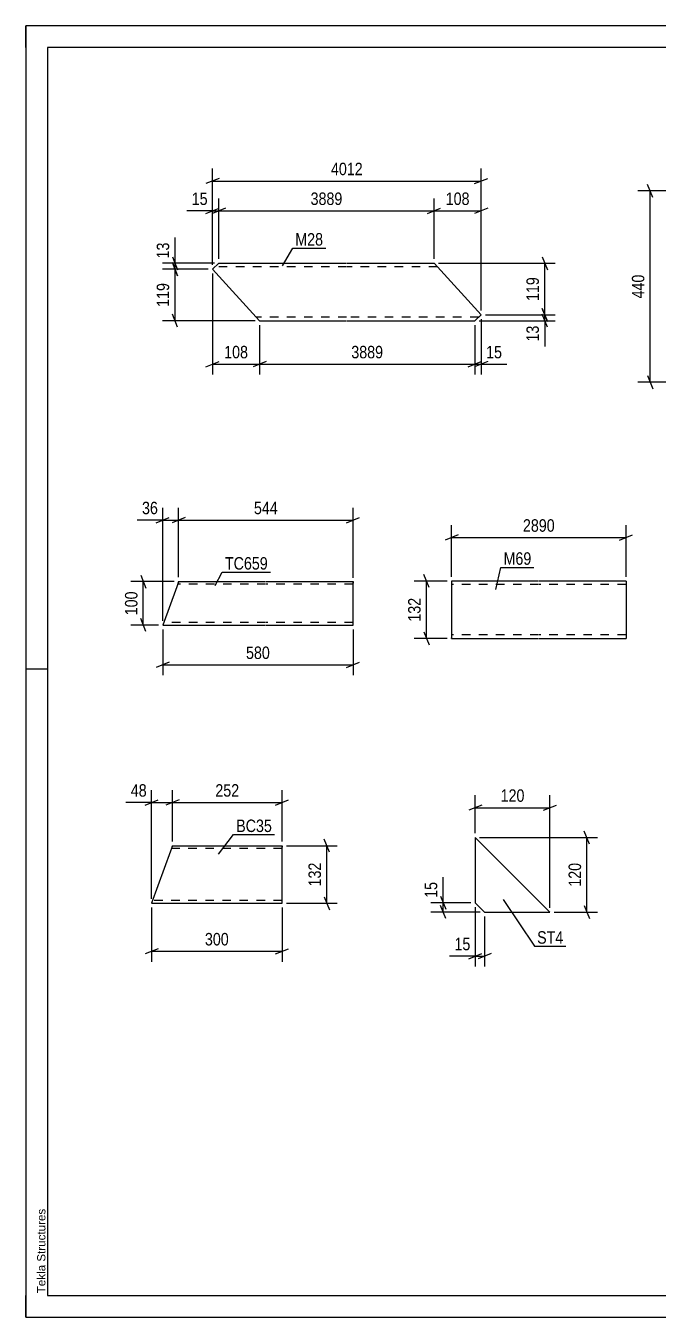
# Model space of a CAD drawing. Header units: millimetres. Extents: x 0 to 420, y 0 to 297.
# Drawn here: x 0 to 145.4, y 0 to 297 of the extents above; entities that cross this region are included whole.
import ezdxf

# ---------------------------------------------------------------- set-up
doc = ezdxf.new("R2010")
doc.units = ezdxf.units.MM
doc.linetypes.add('DXK_LINE_DOT2', pattern=[3.9198, 1.9599, -1.9599])
doc.styles.add('Arial', font='ARIAL.TTF', dxfattribs={"height": 0.2})
doc.styles.add('Arial Narrow', font='ARIALN.TTF', dxfattribs={"height": 0.2})

# ---------------------------------------------------------------- blocks, each defined once
blk = doc.blocks.new('Unknown-389636617-11288 - 22544')
at = {"color": 5, "linetype": 'Continuous'}
for p, q in [((420, 297), (0, 297)), ((0, 297), (0, 0)), ((0, 292), (0, 297)), ((415, 292), (5, 292)), ((5, 292), (5, 5)), ((5, 149), (0, 149)), ((0, 0), (0, 5)), ((5, 5), (415, 5)), ((0, 0), (420, 0))]:
    blk.add_line(p, q, dxfattribs=at)
at = {"color": 174, "linetype": 'Continuous', "style": 'Arial'}
blk.add_text('Tekla Structures', height=1.9102, rotation=90, dxfattribs=at).set_placement((4.5, 5.5))
blk = doc.blocks.new('Part-389636617-16772 - 16771')
at = {"color": 2, "linetype": 'Continuous'}
for p, q in [((33.28, 107.21), (28.91, 95.21)), ((33.72, 108.41), (33.28, 107.21)), ((33.72, 108.41), (58.91, 108.41)), ((58.91, 95.21), (58.91, 108.41)), ((28.91, 95.21), (58.91, 95.21))]:
    blk.add_line(p, q, dxfattribs=at)
at = {"color": 7, "linetype": 'DXK_LINE_DOT2'}
for p, q in [((58.91, 107.81), (33.5, 107.81)), ((33.68, 108.32), (33.59, 108.06)), ((33.72, 108.41), (33.68, 108.32)), ((58.91, 108.41), (58.91, 108.06)), ((58.91, 95.81), (29.13, 95.81))]:
    blk.add_line(p, q, dxfattribs=at)
blk = doc.blocks.new('Part-389636617-16862 - 16861')
at = {"color": 2, "linetype": 'Continuous'}
for p, q in [((34.69, 167.97), (31.49, 159.17)), ((35.13, 169.17), (34.69, 167.97)), ((35.13, 169.17), (55.13, 169.17)), ((55.23, 169.17), (75.23, 169.17)), ((75.23, 159.17), (75.23, 169.17)), ((31.49, 159.17), (55.13, 159.17)), ((55.23, 159.17), (75.23, 159.17))]:
    blk.add_line(p, q, dxfattribs=at)
at = {"color": 7, "linetype": 'DXK_LINE_DOT2'}
for p, q in [((55.13, 168.57), (34.91, 168.57)), ((35.1, 169.08), (35, 168.82)), ((35.13, 169.17), (35.1, 169.08)), ((75.23, 168.57), (55.23, 168.57)), ((75.23, 169.17), (75.23, 168.82)), ((55.13, 159.77), (31.71, 159.77)), ((75.23, 159.77), (55.23, 159.77))]:
    blk.add_line(p, q, dxfattribs=at)
blk = doc.blocks.new('Part-389636617-14825 - 14786')
at = {"color": 2, "linetype": 'Continuous'}
for p, q in [((44.4, 242.38), (42.92, 241.03)), ((42.92, 241.03), (53.76, 229.18)), ((44.4, 242.38), (73.76, 242.38)), ((73.86, 242.38), (93.86, 242.38)), ((93.86, 242.38), (104.69, 230.52)), ((53.76, 229.18), (73.76, 229.18)), ((73.86, 229.18), (103.22, 229.18)), ((104.69, 230.52), (103.22, 229.18))]:
    blk.add_line(p, q, dxfattribs=at)
at = {"color": 7, "linetype": 'DXK_LINE_DOT2'}
for p, q in [((73.76, 241.58), (43.52, 241.58)), ((94.59, 241.58), (73.86, 241.58)), ((73.76, 229.98), (53.02, 229.98)), ((104.09, 229.98), (73.86, 229.98))]:
    blk.add_line(p, q, dxfattribs=at)
blk = doc.blocks.new('Part-389636617-14845 - 14844')
at = {"color": 2, "linetype": 'Continuous'}
for p, q in [((97.89, 169.3), (97.89, 156.1)), ((117.89, 169.3), (97.89, 169.3)), ((137.99, 169.3), (117.99, 169.3)), ((137.99, 169.3), (137.99, 156.1)), ((97.89, 156.1), (117.89, 156.1)), ((117.99, 156.1), (137.99, 156.1))]:
    blk.add_line(p, q, dxfattribs=at)
at = {"color": 7, "linetype": 'DXK_LINE_DOT2'}
for p, q in [((117.89, 168.5), (97.89, 168.5)), ((137.99, 168.5), (117.99, 168.5)), ((117.89, 156.9), (97.89, 156.9)), ((97.89, 156.1), (97.89, 156.22)), ((137.99, 156.9), (117.99, 156.9)), ((137.99, 156.9), (137.99, 156.96))]:
    blk.add_line(p, q, dxfattribs=at)
blk = doc.blocks.new('Part-389636617-14898 - 14897')
at = {"color": 2, "linetype": 'Continuous'}
for p, q in [((103.34, 110.31), (103.34, 95.31)), ((120.48, 93.17), (103.34, 110.31)), ((103.34, 95.31), (105.48, 93.17)), ((105.48, 93.17), (120.48, 93.17))]:
    blk.add_line(p, q, dxfattribs=at)
blk = doc.blocks.new('StraightDimension-389636617-15148 - 14879')
at = {"color": 7, "linetype": 'Continuous'}
for p, q in [((162.64, 259.04), (140.7, 259.04)), ((144.15, 257.54), (142.95, 260.54)), ((143.55, 215.04), (143.55, 259.04)), ((162.64, 215.04), (140.7, 215.04)), ((142.95, 216.54), (144.15, 213.54))]:
    blk.add_line(p, q, dxfattribs=at)
at = {"color": 0}
blk.add_wipeout([(142.8, 240.38), (138.6, 240.38), (138.6, 233.7), (142.8, 233.7)], dxfattribs=at)
at = {"color": 3, "style": 'Arial Narrow'}
blk.add_text('440', height=2.863, rotation=90.0002, dxfattribs=at).set_placement((142.2, 234.3))
blk = doc.blocks.new('StraightDimension-389636617-16825 - 16771')
at = {"color": 7, "linetype": 'Continuous'}
for p, q in [((35.22, 118.97), (32.22, 117.77)), ((33.72, 109.41), (33.72, 121.22)), ((57.41, 117.77), (60.41, 118.97)), ((58.91, 109.41), (58.91, 121.22)), ((33.72, 118.37), (58.91, 118.37))]:
    blk.add_line(p, q, dxfattribs=at)
at = {"color": 0}
blk.add_wipeout([(49.66, 119.12), (49.66, 123.32), (42.97, 123.32), (42.97, 119.12)], dxfattribs=at)
at = {"color": 3, "style": 'Arial Narrow'}
blk.add_text('252', height=2.863, dxfattribs=at).set_placement((43.57, 119.72))
blk = doc.blocks.new('StraightDimension-389636617-16826 - 16771')
at = {"color": 7, "linetype": 'Continuous'}
for p, q in [((27.41, 117.77), (30.41, 118.97)), ((28.91, 96.21), (28.91, 121.22)), ((35.22, 118.97), (32.22, 117.77)), ((33.72, 109.41), (33.72, 121.22)), ((28.91, 118.37), (33.72, 118.37))]:
    blk.add_line(p, q, dxfattribs=at)
at = {"color": 0}
blk.add_wipeout([(28.39, 119.12), (28.39, 123.32), (23.53, 123.32), (23.53, 119.12)], dxfattribs=at)
at = {"color": 7, "linetype": 'Continuous'}
blk.add_line((28.91, 118.37), (23.01, 118.37), dxfattribs=at)
blk.add_line((28.91, 118.37), (23.01, 118.37), dxfattribs=at)
at = {"color": 3, "style": 'Arial Narrow'}
blk.add_text('48', height=2.863, dxfattribs=at).set_placement((24.13, 119.72))
blk = doc.blocks.new('StraightDimension-389636617-17086 - 16771')
at = {"color": 7, "linetype": 'Continuous'}
for p, q in [((69.79, 106.91), (68.59, 109.91)), ((59.91, 108.41), (71.59, 108.41)), ((69.19, 95.21), (69.19, 108.41)), ((59.91, 95.21), (71.59, 95.21)), ((68.59, 96.71), (69.79, 93.71))]:
    blk.add_line(p, q, dxfattribs=at)
at = {"color": 0}
blk.add_wipeout([(68.44, 105.15), (64.24, 105.15), (64.24, 98.47), (68.44, 98.47)], dxfattribs=at)
at = {"color": 3, "style": 'Arial Narrow'}
blk.add_text('132', height=2.863, rotation=90.0002, dxfattribs=at).set_placement((67.84, 99.07))
blk = doc.blocks.new('StraightDimension-389636617-19154 - 16771')
at = {"color": 7, "linetype": 'Continuous'}
for p, q in [((28.91, 94.21), (28.91, 81.75)), ((58.91, 94.21), (58.91, 81.75)), ((30.41, 84.75), (27.41, 83.55)), ((28.91, 84.15), (58.91, 84.15)), ((57.41, 83.55), (60.41, 84.75))]:
    blk.add_line(p, q, dxfattribs=at)
at = {"color": 0}
blk.add_wipeout([(47.25, 84.9), (47.25, 89.1), (40.57, 89.1), (40.57, 84.9)], dxfattribs=at)
at = {"color": 3, "style": 'Arial Narrow'}
blk.add_text('300', height=2.863, dxfattribs=at).set_placement((41.17, 85.5))
blk = doc.blocks.new('StraightDimension-389636617-22790 - 16861')
at = {"color": 7, "linetype": 'Continuous'}
for p, q in [((26.41, 170.67), (27.61, 167.67)), ((34.13, 169.17), (24.16, 169.17)), ((27.01, 159.17), (27.01, 169.17)), ((27.61, 157.67), (26.41, 160.67)), ((30.49, 159.17), (24.16, 159.17))]:
    blk.add_line(p, q, dxfattribs=at)
at = {"color": 0}
blk.add_wipeout([(26.26, 167.51), (22.06, 167.51), (22.06, 160.83), (26.26, 160.83)], dxfattribs=at)
at = {"color": 3, "style": 'Arial Narrow'}
blk.add_text('100', height=2.863, rotation=90.0002, dxfattribs=at).set_placement((25.66, 161.43))
blk = doc.blocks.new('StraightDimension-389636617-20353 - 16861')
at = {"color": 7, "linetype": 'Continuous'}
for p, q in [((35.13, 170.17), (35.13, 186.18)), ((75.23, 170.04), (75.23, 186.18)), ((36.63, 183.93), (33.63, 182.73)), ((35.13, 183.33), (75.23, 183.33)), ((73.73, 182.73), (76.73, 183.93))]:
    blk.add_line(p, q, dxfattribs=at)
at = {"color": 0}
blk.add_wipeout([(58.52, 184.08), (58.52, 188.28), (51.84, 188.28), (51.84, 184.08)], dxfattribs=at)
at = {"color": 3, "style": 'Arial Narrow'}
blk.add_text('544', height=2.863, dxfattribs=at).set_placement((52.44, 184.68))
blk = doc.blocks.new('StraightDimension-389636617-20378 - 16861')
at = {"color": 7, "linetype": 'Continuous'}
for p, q in [((31.49, 158.17), (31.49, 147.63)), ((75.23, 158.17), (75.23, 147.63)), ((32.99, 150.63), (29.99, 149.43)), ((31.49, 150.03), (75.23, 150.03)), ((73.73, 149.43), (76.73, 150.63))]:
    blk.add_line(p, q, dxfattribs=at)
at = {"color": 0}
blk.add_wipeout([(56.7, 150.78), (56.7, 154.98), (50.02, 154.98), (50.02, 150.78)], dxfattribs=at)
at = {"color": 3, "style": 'Arial Narrow'}
blk.add_text('580', height=2.863, dxfattribs=at).set_placement((50.62, 151.38))
blk = doc.blocks.new('StraightDimension-389636617-20354 - 16861')
at = {"color": 7, "linetype": 'Continuous'}
for p, q in [((31.49, 160.17), (31.49, 186.18)), ((35.13, 170.17), (35.13, 186.18)), ((29.99, 182.73), (32.99, 183.93)), ((31.49, 183.33), (35.13, 183.33)), ((36.63, 183.93), (33.63, 182.73))]:
    blk.add_line(p, q, dxfattribs=at)
at = {"color": 0}
blk.add_wipeout([(30.97, 184.08), (30.97, 188.28), (26.11, 188.28), (26.11, 184.08)], dxfattribs=at)
at = {"color": 7, "linetype": 'Continuous'}
blk.add_line((31.49, 183.33), (25.58, 183.33), dxfattribs=at)
blk.add_line((31.49, 183.33), (25.58, 183.33), dxfattribs=at)
at = {"color": 3, "style": 'Arial Narrow'}
blk.add_text('36', height=2.863, dxfattribs=at).set_placement((26.71, 184.68))
blk = doc.blocks.new('StraightDimension-389636617-16928 - 14786')
at = {"color": 7, "linetype": 'Continuous'}
for p, q in [((33.7, 243.88), (34.9, 240.88)), ((43.4, 242.38), (31.45, 242.38)), ((41.92, 241.03), (31.45, 241.03)), ((34.9, 239.53), (33.7, 242.53)), ((34.3, 241.03), (34.3, 242.38))]:
    blk.add_line(p, q, dxfattribs=at)
at = {"color": 0}
blk.add_wipeout([(33.55, 247.76), (29.35, 247.76), (29.35, 242.9), (33.55, 242.9)], dxfattribs=at)
at = {"color": 7, "linetype": 'Continuous'}
blk.add_line((34.3, 242.38), (34.3, 248.28), dxfattribs=at)
blk.add_line((34.3, 242.38), (34.3, 248.28), dxfattribs=at)
at = {"color": 3, "style": 'Arial Narrow'}
blk.add_text('13', height=2.863, rotation=90.0002, dxfattribs=at).set_placement((32.95, 243.5))
blk = doc.blocks.new('StraightDimension-389636617-16929 - 14786')
at = {"color": 7, "linetype": 'Continuous'}
for p, q in [((41.92, 241.03), (31.45, 241.03)), ((33.7, 242.53), (34.9, 239.53)), ((34.3, 229.18), (34.3, 241.03)), ((52.76, 229.18), (31.45, 229.18)), ((34.9, 227.68), (33.7, 230.68))]:
    blk.add_line(p, q, dxfattribs=at)
at = {"color": 0}
blk.add_wipeout([(33.55, 238.44), (29.35, 238.44), (29.35, 231.76), (33.55, 231.76)], dxfattribs=at)
at = {"color": 3, "style": 'Arial Narrow'}
blk.add_text('119', height=2.863, rotation=90.0002, dxfattribs=at).set_placement((32.95, 232.36))
blk = doc.blocks.new('StraightDimension-389636617-16431 - 14786')
at = {"color": 7, "linetype": 'Continuous'}
for p, q in [((104.69, 229.52), (104.69, 216.78)), ((103.22, 228.18), (103.22, 216.78)), ((101.72, 218.58), (104.72, 219.78)), ((106.19, 219.78), (103.19, 218.58)), ((103.22, 219.18), (104.69, 219.18))]:
    blk.add_line(p, q, dxfattribs=at)
at = {"color": 0}
blk.add_wipeout([(110.07, 219.93), (110.07, 224.13), (105.22, 224.13), (105.22, 219.93)], dxfattribs=at)
at = {"color": 7, "linetype": 'Continuous'}
blk.add_line((104.69, 219.18), (110.6, 219.18), dxfattribs=at)
blk.add_line((104.69, 219.18), (110.6, 219.18), dxfattribs=at)
at = {"color": 3, "style": 'Arial Narrow'}
blk.add_text('15', height=2.863, dxfattribs=at).set_placement((105.82, 220.53))
blk = doc.blocks.new('StraightDimension-389636617-16432 - 14786')
at = {"color": 7, "linetype": 'Continuous'}
for p, q in [((53.76, 228.18), (53.76, 216.78)), ((103.22, 228.18), (103.22, 216.78)), ((55.26, 219.78), (52.26, 218.58)), ((53.76, 219.18), (103.22, 219.18)), ((101.72, 218.58), (104.72, 219.78))]:
    blk.add_line(p, q, dxfattribs=at)
at = {"color": 0}
blk.add_wipeout([(82.74, 219.93), (82.74, 224.13), (74.23, 224.13), (74.23, 219.93)], dxfattribs=at)
at = {"color": 3, "style": 'Arial Narrow'}
blk.add_text('3889', height=2.863, dxfattribs=at).set_placement((74.83, 220.53))
blk = doc.blocks.new('StraightDimension-389636617-16433 - 14786')
at = {"color": 7, "linetype": 'Continuous'}
for p, q in [((42.92, 240.03), (42.92, 216.78)), ((53.76, 228.18), (53.76, 216.78)), ((41.42, 218.58), (44.42, 219.78)), ((42.92, 219.18), (53.76, 219.18)), ((55.26, 219.78), (52.26, 218.58))]:
    blk.add_line(p, q, dxfattribs=at)
at = {"color": 0}
blk.add_wipeout([(51.68, 219.93), (51.68, 224.13), (45, 224.13), (45, 219.93)], dxfattribs=at)
at = {"color": 3, "style": 'Arial Narrow'}
blk.add_text('108', height=2.863, dxfattribs=at).set_placement((45.6, 220.53))
blk = doc.blocks.new('StraightDimension-389636617-16955 - 14786')
at = {"color": 7, "linetype": 'Continuous'}
for p, q in [((118.7, 243.88), (119.9, 240.88)), ((94.86, 242.38), (121.7, 242.38)), ((119.3, 230.52), (119.3, 242.38)), ((119.9, 229.02), (118.7, 232.02)), ((105.69, 230.52), (121.7, 230.52))]:
    blk.add_line(p, q, dxfattribs=at)
at = {"color": 0}
blk.add_wipeout([(118.55, 239.79), (114.35, 239.79), (114.35, 233.11), (118.55, 233.11)], dxfattribs=at)
at = {"color": 3, "style": 'Arial Narrow'}
blk.add_text('119', height=2.863, rotation=90.0002, dxfattribs=at).set_placement((117.95, 233.71))
blk = doc.blocks.new('StraightDimension-389636617-16956 - 14786')
at = {"color": 7, "linetype": 'Continuous'}
for p, q in [((118.7, 232.02), (119.9, 229.02)), ((104.22, 229.18), (121.7, 229.18)), ((105.69, 230.52), (121.7, 230.52)), ((119.9, 227.68), (118.7, 230.68)), ((119.3, 229.18), (119.3, 230.52))]:
    blk.add_line(p, q, dxfattribs=at)
at = {"color": 0}
blk.add_wipeout([(118.55, 228.65), (114.35, 228.65), (114.35, 223.79), (118.55, 223.79)], dxfattribs=at)
at = {"color": 7, "linetype": 'Continuous'}
blk.add_line((119.3, 229.18), (119.3, 223.27), dxfattribs=at)
blk.add_line((119.3, 229.18), (119.3, 223.27), dxfattribs=at)
at = {"color": 3, "style": 'Arial Narrow'}
blk.add_text('13', height=2.863, rotation=90.0002, dxfattribs=at).set_placement((117.95, 224.39))
blk = doc.blocks.new('StraightDimension-389636617-16989 - 14786')
at = {"color": 7, "linetype": 'Continuous'}
for p, q in [((93.86, 243.38), (93.86, 257.3)), ((104.69, 231.52), (104.69, 257.3)), ((92.36, 253.85), (95.36, 255.05)), ((93.86, 254.45), (104.69, 254.45)), ((106.19, 255.05), (103.19, 253.85))]:
    blk.add_line(p, q, dxfattribs=at)
at = {"color": 0}
blk.add_wipeout([(102.62, 255.2), (102.62, 259.4), (95.93, 259.4), (95.93, 255.2)], dxfattribs=at)
at = {"color": 3, "style": 'Arial Narrow'}
blk.add_text('108', height=2.863, dxfattribs=at).set_placement((96.53, 255.8))
blk = doc.blocks.new('StraightDimension-389636617-16990 - 14786')
at = {"color": 7, "linetype": 'Continuous'}
for p, q in [((44.4, 243.38), (44.4, 257.3)), ((93.86, 243.38), (93.86, 257.3)), ((45.9, 255.05), (42.9, 253.85)), ((44.4, 254.45), (93.86, 254.45)), ((92.36, 253.85), (95.36, 255.05))]:
    blk.add_line(p, q, dxfattribs=at)
at = {"color": 0}
blk.add_wipeout([(73.38, 255.2), (73.38, 259.4), (64.87, 259.4), (64.87, 255.2)], dxfattribs=at)
at = {"color": 3, "style": 'Arial Narrow'}
blk.add_text('3889', height=2.863, dxfattribs=at).set_placement((65.47, 255.8))
blk = doc.blocks.new('StraightDimension-389636617-16991 - 14786')
at = {"color": 7, "linetype": 'Continuous'}
for p, q in [((42.92, 242.03), (42.92, 257.3)), ((44.4, 243.38), (44.4, 257.3)), ((41.42, 253.85), (44.42, 255.05)), ((45.9, 255.05), (42.9, 253.85)), ((42.92, 254.45), (44.4, 254.45))]:
    blk.add_line(p, q, dxfattribs=at)
at = {"color": 0}
blk.add_wipeout([(42.4, 255.2), (42.4, 259.4), (37.54, 259.4), (37.54, 255.2)], dxfattribs=at)
at = {"color": 7, "linetype": 'Continuous'}
blk.add_line((42.92, 254.45), (37.01, 254.45), dxfattribs=at)
blk.add_line((42.92, 254.45), (37.01, 254.45), dxfattribs=at)
at = {"color": 3, "style": 'Arial Narrow'}
blk.add_text('15', height=2.863, dxfattribs=at).set_placement((38.14, 255.8))
blk = doc.blocks.new('StraightDimension-389636617-19422 - 14786')
at = {"color": 7, "linetype": 'Continuous'}
for p, q in [((44.42, 261.9), (41.42, 260.7)), ((42.92, 242.03), (42.92, 264.15)), ((103.19, 260.7), (106.19, 261.9)), ((104.69, 231.52), (104.69, 264.15)), ((42.92, 261.3), (104.69, 261.3))]:
    blk.add_line(p, q, dxfattribs=at)
at = {"color": 0}
blk.add_wipeout([(78.06, 262.05), (78.06, 266.25), (69.55, 266.25), (69.55, 262.05)], dxfattribs=at)
at = {"color": 3, "style": 'Arial Narrow'}
blk.add_text('4012', height=2.863, dxfattribs=at).set_placement((70.15, 262.65))
blk = doc.blocks.new('StraightDimension-389636617-15116 - 14844')
at = {"color": 7, "linetype": 'Continuous'}
for p, q in [((97.89, 170.3), (97.89, 182.15)), ((137.99, 170.3), (137.99, 182.15)), ((99.39, 179.9), (96.39, 178.7)), ((97.89, 179.3), (137.99, 179.3)), ((136.49, 178.7), (139.49, 179.9))]:
    blk.add_line(p, q, dxfattribs=at)
at = {"color": 0}
blk.add_wipeout([(122.2, 180.05), (122.2, 184.25), (113.69, 184.25), (113.69, 180.05)], dxfattribs=at)
at = {"color": 3, "style": 'Arial Narrow'}
blk.add_text('2890', height=2.863, dxfattribs=at).set_placement((114.29, 180.65))
blk = doc.blocks.new('StraightDimension-389636617-16242 - 14844')
at = {"color": 7, "linetype": 'Continuous'}
for p, q in [((96.89, 169.3), (89.25, 169.3)), ((92.7, 167.8), (91.5, 170.8)), ((92.1, 156.1), (92.1, 169.3)), ((91.5, 157.6), (92.7, 154.6)), ((96.89, 156.1), (89.25, 156.1))]:
    blk.add_line(p, q, dxfattribs=at)
at = {"color": 0}
blk.add_wipeout([(91.35, 166.04), (87.15, 166.04), (87.15, 159.36), (91.35, 159.36)], dxfattribs=at)
at = {"color": 3, "style": 'Arial Narrow'}
blk.add_text('132', height=2.863, rotation=90.0002, dxfattribs=at).set_placement((90.75, 159.96))
blk = doc.blocks.new('StraightDimension-389636617-17822 - 14897')
at = {"color": 7, "linetype": 'Continuous'}
for p, q in [((102.34, 95.31), (93.09, 95.31)), ((95.34, 96.81), (96.54, 93.81)), ((95.94, 93.17), (95.94, 95.31)), ((104.48, 93.17), (93.09, 93.17)), ((96.54, 91.67), (95.34, 94.67))]:
    blk.add_line(p, q, dxfattribs=at)
at = {"color": 0}
blk.add_wipeout([(95.19, 100.69), (90.99, 100.69), (90.99, 95.84), (95.19, 95.84)], dxfattribs=at)
at = {"color": 7, "linetype": 'Continuous'}
blk.add_line((95.94, 95.31), (95.94, 101.22), dxfattribs=at)
blk.add_line((95.94, 95.31), (95.94, 101.22), dxfattribs=at)
at = {"color": 3, "style": 'Arial Narrow'}
blk.add_text('15', height=2.863, rotation=90.0002, dxfattribs=at).set_placement((94.59, 96.44))
blk = doc.blocks.new('StraightDimension-389636617-17588 - 14897')
at = {"color": 7, "linetype": 'Continuous'}
for p, q in [((104.34, 110.31), (131.4, 110.31)), ((129.6, 108.81), (128.4, 111.81)), ((129, 93.17), (129, 110.31)), ((121.48, 93.17), (131.4, 93.17)), ((128.4, 94.67), (129.6, 91.67))]:
    blk.add_line(p, q, dxfattribs=at)
at = {"color": 0}
blk.add_wipeout([(128.25, 105.08), (124.05, 105.08), (124.05, 98.4), (128.25, 98.4)], dxfattribs=at)
at = {"color": 3, "style": 'Arial Narrow'}
blk.add_text('120', height=2.863, rotation=90.0002, dxfattribs=at).set_placement((127.65, 99))
blk = doc.blocks.new('StraightDimension-389636617-17318 - 14897')
at = {"color": 7, "linetype": 'Continuous'}
for p, q in [((103.34, 94.31), (103.34, 80.64)), ((105.48, 92.17), (105.48, 80.64)), ((101.84, 82.44), (104.84, 83.64)), ((106.98, 83.64), (103.98, 82.44)), ((103.34, 83.04), (105.48, 83.04))]:
    blk.add_line(p, q, dxfattribs=at)
at = {"color": 0}
blk.add_wipeout([(102.81, 83.79), (102.81, 87.99), (97.95, 87.99), (97.95, 83.79)], dxfattribs=at)
at = {"color": 7, "linetype": 'Continuous'}
blk.add_line((103.34, 83.04), (97.43, 83.04), dxfattribs=at)
blk.add_line((103.34, 83.04), (97.43, 83.04), dxfattribs=at)
at = {"color": 3, "style": 'Arial Narrow'}
blk.add_text('15', height=2.863, dxfattribs=at).set_placement((98.55, 84.39))
blk = doc.blocks.new('StraightDimension-389636617-17602 - 14897')
at = {"color": 7, "linetype": 'Continuous'}
for p, q in [((103.34, 111.31), (103.34, 120.03)), ((120.48, 94.17), (120.48, 120.03)), ((104.84, 117.78), (101.84, 116.58)), ((103.34, 117.18), (120.48, 117.18)), ((118.98, 116.58), (121.98, 117.78))]:
    blk.add_line(p, q, dxfattribs=at)
at = {"color": 0}
blk.add_wipeout([(115.25, 117.93), (115.25, 122.13), (108.56, 122.13), (108.56, 117.93)], dxfattribs=at)
at = {"color": 3, "style": 'Arial Narrow'}
blk.add_text('120', height=2.863, dxfattribs=at).set_placement((109.16, 118.53))
blk = doc.blocks.new('Mark-389636617-17231 - 16771')
at = {"color": 0}
blk.add_wipeout([(56.58, 111.58), (56.58, 114.58), (48.36, 114.58), (48.36, 111.58)], dxfattribs=at)
blk.add_wipeout([(56.58, 111.58), (56.58, 114.58), (48.36, 114.58), (48.36, 111.58)], dxfattribs=at)
at = {"color": 30, "linetype": 'Continuous'}
for p, q in [((44.29, 106.46), (47.76, 110.98)), ((47.76, 110.98), (57.18, 110.98))]:
    blk.add_line(p, q, dxfattribs=at)
at = {"color": 3, "style": 'Arial Narrow'}
blk.add_text('BC35', height=2.863, dxfattribs=at).set_placement((48.36, 111.58))
blk = doc.blocks.new('Mark-389636617-17048 - 16861')
at = {"color": 0}
blk.add_wipeout([(55.63, 171.94), (55.63, 174.94), (45.77, 174.94), (45.77, 171.94)], dxfattribs=at)
blk.add_wipeout([(55.63, 171.94), (55.63, 174.94), (45.77, 174.94), (45.77, 171.94)], dxfattribs=at)
at = {"color": 30, "linetype": 'Continuous'}
for p, q in [((43.56, 168.27), (45.17, 171.34)), ((45.17, 171.34), (56.23, 171.34))]:
    blk.add_line(p, q, dxfattribs=at)
at = {"color": 3, "style": 'Arial Narrow'}
blk.add_text('TC659', height=2.863, dxfattribs=at).set_placement((45.77, 171.94))
blk = doc.blocks.new('Mark-389636617-15307 - 14786')
at = {"color": 0}
blk.add_wipeout([(68.34, 246.46), (68.34, 249.46), (61.95, 249.46), (61.95, 246.46)], dxfattribs=at)
blk.add_wipeout([(68.34, 246.46), (68.34, 249.46), (61.95, 249.46), (61.95, 246.46)], dxfattribs=at)
at = {"color": 30, "linetype": 'Continuous'}
for p, q in [((59.03, 241.8), (61.35, 245.86)), ((61.35, 245.86), (68.94, 245.86))]:
    blk.add_line(p, q, dxfattribs=at)
at = {"color": 3, "style": 'Arial Narrow'}
blk.add_text('M28', height=2.863, dxfattribs=at).set_placement((61.95, 246.46))
blk = doc.blocks.new('Mark-389636617-15313 - 14844')
at = {"color": 0}
blk.add_wipeout([(116.22, 173.05), (116.22, 176.05), (109.83, 176.05), (109.83, 173.05)], dxfattribs=at)
blk.add_wipeout([(116.22, 173.05), (116.22, 176.05), (109.83, 176.05), (109.83, 173.05)], dxfattribs=at)
at = {"color": 30, "linetype": 'Continuous'}
for p, q in [((108.09, 167.38), (109.23, 172.45)), ((109.23, 172.45), (116.82, 172.45))]:
    blk.add_line(p, q, dxfattribs=at)
at = {"color": 3, "style": 'Arial Narrow'}
blk.add_text('M69', height=2.863, dxfattribs=at).set_placement((109.83, 173.05))
blk = doc.blocks.new('Mark-389636617-15330 - 14897')
at = {"color": 0}
blk.add_wipeout([(123.58, 85.9), (123.58, 88.9), (117.55, 88.9), (117.55, 85.9)], dxfattribs=at)
blk.add_wipeout([(123.58, 85.9), (123.58, 88.9), (117.55, 88.9), (117.55, 85.9)], dxfattribs=at)
at = {"color": 30, "linetype": 'Continuous'}
for p, q in [((109.71, 96.1), (116.95, 85.3)), ((116.95, 85.3), (124.18, 85.3))]:
    blk.add_line(p, q, dxfattribs=at)
at = {"color": 3, "style": 'Arial Narrow'}
blk.add_text('ST4', height=2.863, dxfattribs=at).set_placement((117.55, 85.9))

msp = doc.modelspace()

# ---------------------------------------------------------------- block references
for name in ['Unknown-389636617-11288 - 22544', 'Part-389636617-14825 - 14786', 'Part-389636617-14845 - 14844', 'Part-389636617-16862 - 16861', 'Part-389636617-14898 - 14897', 'Part-389636617-16772 - 16771']:
    msp.add_blockref(name, (0, 0))

# ---------------------------------------------------------------- next in the draw order: block references
for name in ['StraightDimension-389636617-15148 - 14879', 'StraightDimension-389636617-16928 - 14786', 'StraightDimension-389636617-16431 - 14786', 'StraightDimension-389636617-15116 - 14844', 'StraightDimension-389636617-22790 - 16861', 'StraightDimension-389636617-16825 - 16771', 'StraightDimension-389636617-17822 - 14897']:
    msp.add_blockref(name, (0, 0))

# ---------------------------------------------------------------- next in the draw order: block references
for name in ['StraightDimension-389636617-16929 - 14786', 'StraightDimension-389636617-20353 - 16861', 'Mark-389636617-15313 - 14844', 'StraightDimension-389636617-16242 - 14844', 'StraightDimension-389636617-20378 - 16861', 'StraightDimension-389636617-16826 - 16771', 'Mark-389636617-17231 - 16771', 'StraightDimension-389636617-17086 - 16771', 'StraightDimension-389636617-17588 - 14897']:
    msp.add_blockref(name, (0, 0))

# ---------------------------------------------------------------- next in the draw order: block references
for name in ['StraightDimension-389636617-16432 - 14786', 'StraightDimension-389636617-20354 - 16861', 'Mark-389636617-17048 - 16861', 'StraightDimension-389636617-19154 - 16771', 'StraightDimension-389636617-17318 - 14897']:
    msp.add_blockref(name, (0, 0))

# ---------------------------------------------------------------- next in the draw order: block references
for name in ['StraightDimension-389636617-16955 - 14786', 'StraightDimension-389636617-16433 - 14786', 'StraightDimension-389636617-17602 - 14897']:
    msp.add_blockref(name, (0, 0))

# ---------------------------------------------------------------- next in the draw order: block references
for name in ['StraightDimension-389636617-16956 - 14786', 'Mark-389636617-15330 - 14897']:
    msp.add_blockref(name, (0, 0))

# ---------------------------------------------------------------- next in the draw order: block references
msp.add_blockref('StraightDimension-389636617-16989 - 14786', (0, 0))

# ---------------------------------------------------------------- next in the draw order: block references
msp.add_blockref('StraightDimension-389636617-16990 - 14786', (0, 0))

# ---------------------------------------------------------------- next in the draw order: block references
msp.add_blockref('StraightDimension-389636617-16991 - 14786', (0, 0))

# ---------------------------------------------------------------- next in the draw order: block references
msp.add_blockref('StraightDimension-389636617-19422 - 14786', (0, 0))

# ---------------------------------------------------------------- next in the draw order: block references
msp.add_blockref('Mark-389636617-15307 - 14786', (0, 0))

doc.saveas('drawing.dxf')
